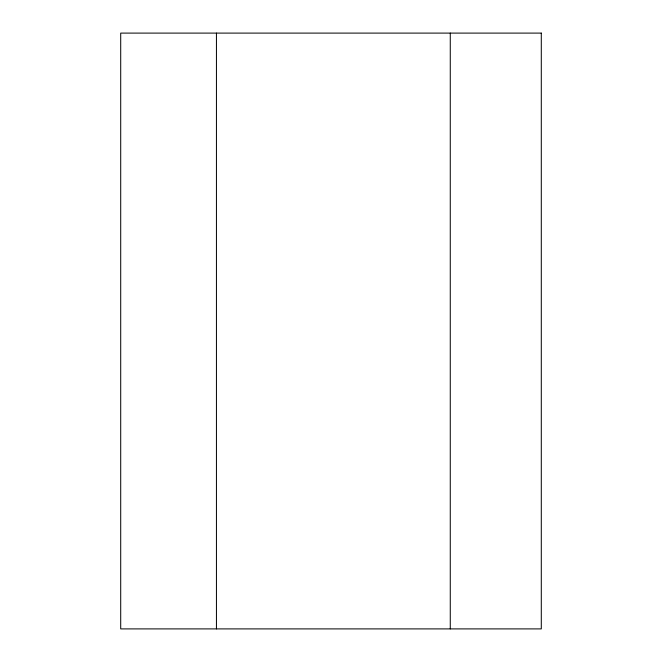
<?xml version="1.0" encoding="UTF-8"?>
<svg xmlns="http://www.w3.org/2000/svg" width="662" height="662" viewBox="0 0 662 662"><rect width="100%" height="100%" fill="white"/><g stroke="black" fill="none" stroke-linecap="round" stroke-linejoin="round"><path stroke-width="0.99" d="M450.268 33.1L450.268 628.9M216.441 33.1L216.441 628.9M541.293 33.1L120.707 33.1L120.707 628.9L541.293 628.9L541.293 33.1"/></g></svg>
